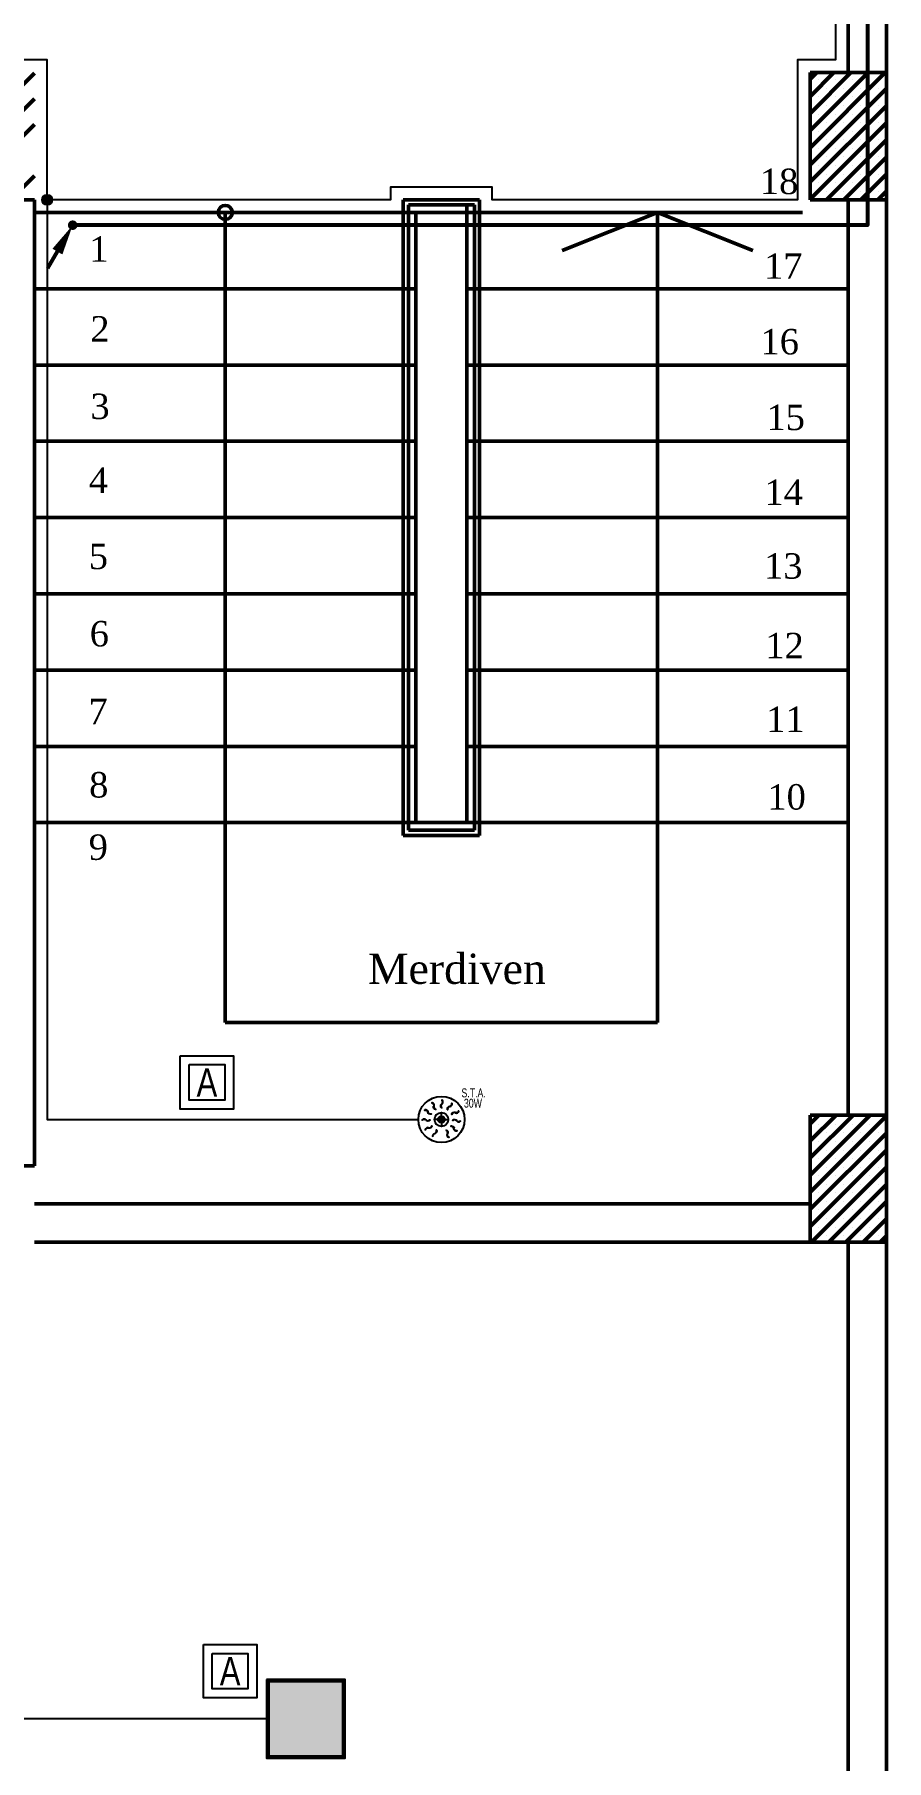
# Model space of a CAD drawing. Header units: millimetres. Extents: x 2046 to 14753, y 2361 to 29276.
# Drawn here: x 7706 to 8041, y 24167 to 24846 of the extents above; entities that cross this region are included whole.
import ezdxf
from ezdxf.enums import TextEntityAlignment as Align

# ---------------------------------------------------------------- set-up
doc = ezdxf.new("R2010")
doc.units = ezdxf.units.MM
for name, color, linetype, lineweight in [('A.O. DUVAR', 7, 'Continuous', 50), ('KOLON HATTI  0.60 mm', 91, 'Continuous', 53), ('MYSEMBOL', 3, 'Continuous', 25)]:
    doc.layers.add(name, color=color, linetype=linetype, lineweight=lineweight)
doc.layers.add('aydınlatma', color=3, linetype='Continuous')
doc.layers.add('MYYAZI', color=3, linetype='Continuous')
doc.styles.add('A.O. MALZEME', font='times.ttf', dxfattribs={"height": 10})
doc.styles.add('MY01', font='ARIALN.TTF', dxfattribs={"height": 10})
doc.styles.add('UNIVCH', font='arial.ttf', dxfattribs={"width": 0.7, "height": 70})

# ---------------------------------------------------------------- blocks, each defined once
blk = doc.blocks.new('SENSÖRLÜ TAVAN ARMATÜR')
at = {"layer": 'aydınlatma'}
h = blk.add_hatch(color=256, dxfattribs=at)
h.set_gradient(color1=(255, 255, 0), color2=(241, 235, 31), tint=1)
h.paths.add_polyline_path([(1.25, 0, 1), (-1.25, 0, 1)])
for points in [[(0.24, 6.05, 0.414214), (0.27, 7.55), (0.17, 7.55, -0.414214), (0.14, 6.05, 0.414214), (0.11, 4.55), (0.01, 4.56, -0.414214), (0.04, 6.06)], [(-6.06, -0.1, 0.414214), (-7.55, -0.15), (-7.55, -0.25, -0.414214), (-6.05, -0.2, 0.414214), (-4.55, -0.15), (-4.55, -0.25, -0.414214), (-6.05, -0.3)], [(-5.24, 3.04, 0.414214), (-6.55, 3.77), (-6.6, 3.68, -0.414214), (-5.29, 2.95, 0.414214), (-3.98, 2.22), (-4.03, 2.13, -0.414214), (-5.34, 2.86)], [(-2.92, 5.31, 0.414214), (-3.66, 6.61), (-3.75, 6.56, -0.414214), (-3.01, 5.26, 0.414214), (-2.26, 3.96), (-2.35, 3.91, -0.414214), (-3.09, 5.21)], [(3.33, 5.06, 0.414214), (4.13, 6.33), (4.05, 6.38, -0.414214), (3.25, 5.11, 0.414214), (2.44, 3.85), (2.36, 3.9, -0.414214), (3.16, 5.17)], [(5.46, 2.61, 0.414214), (6.81, 3.28), (6.76, 3.37, -0.414214), (5.42, 2.7, 0.414214), (4.08, 2.03), (4.03, 2.12, -0.414214), (5.37, 2.79)], [(-5.13, -3.21, 0.414214), (-6.39, -4.03), (-6.34, -4.11, -0.414214), (-5.08, -3.3, 0.414214), (-3.82, -2.48), (-3.77, -2.56, -0.414214), (-5.02, -3.38)], [(-3.3, -6.8, -0.414214), (-2.65, -5.45, 0.414214), (-1.99, -4.1), (-1.9, -4.14, -0.414214), (-2.56, -5.49)], [(2.3, -5.6, 0.414214), (2.89, -6.98), (2.99, -6.94, -0.414214), (2.39, -5.56, 0.414214), (1.8, -4.18), (1.89, -4.15, -0.414214), (2.49, -5.52)], [(4.86, -3.61, 0.414214), (6.08, -4.48), (6.14, -4.4, -0.414214), (4.92, -3.53, 0.414214), (3.7, -2.65), (3.76, -2.57, -0.414214), (4.98, -3.45)], [(6.03, -0.58, 0.414214), (7.52, -0.7), (7.53, -0.6, -0.414214), (6.04, -0.48, 0.414214), (4.54, -0.36), (4.55, -0.26, -0.414214), (6.04, -0.38)]]:
    blk.add_lwpolyline(points, format="xyb", dxfattribs=at)
for points in [[(-1.32, 0), (-2.71, 0)], [(0, 1.32), (0, 2.71)], [(1.32, 0), (2.71, 0)], [(0, -1.32), (0, -2.71)]]:
    blk.add_lwpolyline(points, dxfattribs=at)
for radius in [9.08, 2.71, 1.32, 1.28, 1.25]:
    blk.add_circle((0, 0), radius, dxfattribs=at)
at = {"layer": 'aydınlatma', "style": 'UNIVCH', "width": 0.7}
for s, p in [('S.T.A.', (12.66, 10.47)), ('30W', (12.39, 6.42))]:
    blk.add_text(s, height=3.528, dxfattribs=at).set_placement(p, align=Align.MIDDLE_CENTER)
blk = doc.blocks.new('buat aydınlatma')
at = {"layer": 'aydınlatma'}
h = blk.add_hatch(color=256, dxfattribs=at)
h.set_gradient(color1=(0, 255, 0), color2=(255, 255, 0), tint=1)
edge = h.paths.add_edge_path()
edge.add_arc((0, 0), 2, 0, 360)
blk.add_circle((0, 0), 2, dxfattribs=at)
blk = doc.blocks.new('KİT3050')
at = {"layer": 'MYSEMBOL', "color": 4}
blk.add_lwpolyline([(-10.5, 10.5), (10.5, 10.5), (10.5, -10.5), (-10.5, -10.5), (-10.5, 10.5)], dxfattribs=at)
blk.add_lwpolyline([(-7, 7), (7, 7), (7, -7), (-7, -7)], close=True, dxfattribs=at)
at = {"layer": 'MYYAZI', "color": 1, "style": 'MY01', "width": 0.95}
blk.add_text('A', height=11.2, dxfattribs=at).set_placement((0, 0, -98439.4), align=Align.MIDDLE_CENTER)

msp = doc.modelspace()

# ---------------------------------------------------------------- hatches: boundary and pattern name
at = {"layer": 'aydınlatma'}
h = msp.add_hatch(color=256, dxfattribs=at)
h.set_gradient(color1=(255, 255, 255))
h.paths.add_polyline_path([(7798.319, 24168.858), (7827.319, 24168.858), (7827.319, 24197.858), (7798.319, 24197.858)])

# ---------------------------------------------------------------- linework, layer by layer
at = {"layer": 'A.O. DUVAR'}
for p, q in [((8026.152, 24830.858), (8026.152, 24870.858)), ((8041.152, 24870.858), (8041.152, 24830.858)), ((8011.152, 24830.858), (8041.152, 24830.858)), ((8011.152, 24780.858), (8011.152, 24830.858)), ((8041.152, 24830.858), (8026.152, 24830.858)), ((8041.152, 24830.858), (8041.152, 24780.858)), ((7691.152, 24780.858), (7706.152, 24780.858)), ((7706.152, 24780.858), (7706.152, 24400.858)), ((7851.152, 24780.858), (7881.152, 24780.858)), ((7851.152, 24530.858), (7851.152, 24780.858)), ((7881.152, 24780.858), (7881.152, 24530.858)), ((8041.152, 24780.858), (8011.152, 24780.858)), ((8026.152, 24780.858), (8041.152, 24780.858)), ((8026.152, 24420.858), (8026.152, 24780.858)), ((8041.152, 24780.858), (8041.152, 24420.858)), ((7706.152, 24775.858), (7856.152, 24775.858)), ((7781.152, 24775.858), (7781.152, 24457.295)), ((7853.152, 24778.858), (7879.152, 24778.858)), ((7853.152, 24532.858), (7853.152, 24778.858)), ((7856.152, 24535.858), (7856.152, 24775.858)), ((7856.152, 24775.858), (7876.152, 24775.858)), ((7876.152, 24778.858), (7876.152, 24775.858)), ((7876.152, 24775.858), (7921.152, 24775.858)), ((7876.152, 24535.858), (7876.152, 24775.858)), ((7879.152, 24778.858), (7879.152, 24532.858)), ((7951.152, 24775.858), (7913.652, 24760.858)), ((7921.152, 24775.858), (8008.152, 24775.858)), ((7951.152, 24457.295), (7951.152, 24775.858)), ((7951.152, 24775.858), (7988.652, 24760.858)), ((7706.152, 24745.858), (7856.152, 24745.858)), ((7876.152, 24745.858), (7921.152, 24745.858)), ((7921.152, 24745.858), (8026.152, 24745.858)), ((7706.152, 24715.858), (7856.152, 24715.858)), ((7876.152, 24715.858), (7921.152, 24715.858)), ((7921.152, 24715.858), (8026.152, 24715.858)), ((7706.152, 24685.858), (7856.152, 24685.858)), ((7876.152, 24685.858), (7921.152, 24685.858)), ((7921.152, 24685.858), (8026.152, 24685.858)), ((7706.152, 24655.858), (7856.152, 24655.858)), ((7876.152, 24655.858), (7921.152, 24655.858)), ((7921.152, 24655.858), (8026.152, 24655.858)), ((7706.152, 24625.858), (7856.152, 24625.858)), ((7876.152, 24625.858), (7921.152, 24625.858)), ((7921.152, 24625.858), (8026.152, 24625.858)), ((7706.152, 24595.858), (7856.152, 24595.858)), ((7876.152, 24595.858), (7921.152, 24595.858)), ((7921.152, 24595.858), (8026.152, 24595.858)), ((7706.152, 24565.858), (7856.152, 24565.858)), ((7876.152, 24565.858), (7921.152, 24565.858)), ((7921.152, 24565.858), (8026.152, 24565.858)), ((7706.152, 24535.858), (7856.152, 24535.858)), ((7856.152, 24535.858), (7876.152, 24535.858)), ((7876.152, 24535.858), (8026.152, 24535.858)), ((7881.152, 24530.858), (7851.152, 24530.858)), ((7879.152, 24532.858), (7853.152, 24532.858)), ((7781.152, 24457.295), (7951.152, 24457.295)), ((8011.152, 24420.858), (8041.152, 24420.858)), ((8011.152, 24370.858), (8011.152, 24420.858)), ((8041.152, 24420.858), (8026.152, 24420.858)), ((8041.152, 24420.858), (8041.152, 24370.858)), ((7706.152, 24400.858), (7691.152, 24400.858)), ((7706.152, 24385.858), (8011.152, 24385.858)), ((8011.152, 24385.858), (8011.152, 24370.858)), ((8011.152, 24370.858), (7706.152, 24370.858)), ((8041.152, 24370.858), (8011.152, 24370.858)), ((8026.152, 24370.858), (8041.152, 24370.858)), ((8026.152, 24010.858), (8026.152, 24370.858)), ((8041.152, 24370.858), (8041.152, 24010.858))]:
    msp.add_line(p, q, dxfattribs=at)
at = {"layer": 'A.O. DUVAR', "linetype": 'Continuous', "ltscale": 10}
for p, q in [((7676.152, 24800.669), (7706.152, 24830.669)), ((8011.152, 24828.278), (8013.732, 24830.858)), ((8011.152, 24821.543), (8020.468, 24830.858)), ((8011.152, 24814.808), (8027.203, 24830.858)), ((8011.152, 24808.073), (8033.938, 24830.858)), ((8011.152, 24801.338), (8040.673, 24830.858)), ((8014.271, 24828.029), (8014.271, 24828.029)), ((8021.006, 24828.029), (8021.006, 24828.029)), ((8027.741, 24828.029), (8027.741, 24828.029)), ((8034.477, 24828.029), (8034.477, 24828.029)), ((7676.152, 24790.566), (7706.152, 24820.566)), ((8011.152, 24794.602), (8041.152, 24824.602)), ((8014.271, 24821.294), (8014.271, 24821.294)), ((8017.639, 24824.662), (8017.639, 24824.662)), ((8021.006, 24821.294), (8021.006, 24821.294)), ((8024.374, 24824.662), (8024.374, 24824.662)), ((8027.741, 24821.294), (8027.741, 24821.294)), ((8031.109, 24824.662), (8031.109, 24824.662)), ((8034.477, 24821.294), (8034.477, 24821.294)), ((8037.844, 24824.662), (8037.844, 24824.662)), ((8011.152, 24787.867), (8041.152, 24817.867)), ((8014.271, 24814.559), (8014.271, 24814.559)), ((8017.639, 24817.927), (8017.639, 24817.927)), ((8021.006, 24814.559), (8021.006, 24814.559)), ((8024.374, 24817.927), (8024.374, 24817.927)), ((8027.741, 24814.559), (8027.741, 24814.559)), ((8031.109, 24817.927), (8031.109, 24817.927)), ((8034.477, 24814.559), (8034.477, 24814.559)), ((8037.844, 24817.927), (8037.844, 24817.927)), ((7676.547, 24780.858), (7706.152, 24810.463)), ((8011.152, 24781.132), (8041.152, 24811.132)), ((8014.271, 24807.824), (8014.271, 24807.824)), ((8017.639, 24811.192), (8017.639, 24811.192)), ((8021.006, 24807.824), (8021.006, 24807.824)), ((8024.374, 24811.192), (8024.374, 24811.192)), ((8027.741, 24807.824), (8027.741, 24807.824)), ((8031.109, 24811.192), (8031.109, 24811.192)), ((8034.477, 24807.824), (8034.477, 24807.824)), ((8037.844, 24811.192), (8037.844, 24811.192)), ((8014.271, 24801.089), (8014.271, 24801.089)), ((8017.614, 24780.858), (8041.152, 24804.397)), ((8017.639, 24804.456), (8017.639, 24804.456)), ((8021.006, 24801.089), (8021.006, 24801.089)), ((8024.374, 24804.456), (8024.374, 24804.456)), ((8027.741, 24801.089), (8027.741, 24801.089)), ((8031.109, 24804.456), (8031.109, 24804.456)), ((8034.477, 24801.089), (8034.477, 24801.089)), ((8037.844, 24804.456), (8037.844, 24804.456)), ((8014.271, 24794.354), (8014.271, 24794.354)), ((8017.639, 24797.721), (8017.639, 24797.721)), ((8021.006, 24794.354), (8021.006, 24794.354)), ((8024.349, 24780.858), (8041.152, 24797.662)), ((8024.374, 24797.721), (8024.374, 24797.721)), ((8027.741, 24794.354), (8027.741, 24794.354)), ((8031.109, 24797.721), (8031.109, 24797.721)), ((8034.477, 24794.354), (8034.477, 24794.354)), ((8037.844, 24797.721), (8037.844, 24797.721)), ((7696.753, 24780.858), (7706.152, 24790.258)), ((8014.271, 24787.618), (8014.271, 24787.618)), ((8017.639, 24790.986), (8017.639, 24790.986)), ((8021.006, 24787.618), (8021.006, 24787.618)), ((8024.374, 24790.986), (8024.374, 24790.986)), ((8027.741, 24787.618), (8027.741, 24787.618)), ((8031.084, 24780.858), (8041.152, 24790.926)), ((8031.109, 24790.986), (8031.109, 24790.986)), ((8034.477, 24787.618), (8034.477, 24787.618)), ((8037.844, 24790.986), (8037.844, 24790.986)), ((8014.271, 24780.883), (8014.271, 24780.883)), ((8017.639, 24784.251), (8017.639, 24784.251)), ((8021.006, 24780.883), (8021.006, 24780.883)), ((8024.374, 24784.251), (8024.374, 24784.251)), ((8027.741, 24780.883), (8027.741, 24780.883)), ((8031.109, 24784.251), (8031.109, 24784.251)), ((8034.477, 24780.883), (8034.477, 24780.883)), ((8037.819, 24780.858), (8041.152, 24784.191)), ((8037.844, 24784.251), (8037.844, 24784.251)), ((8011.152, 24417.432), (8014.579, 24420.858)), ((8011.152, 24410.696), (8021.314, 24420.858)), ((8011.152, 24403.961), (8028.049, 24420.858)), ((8011.152, 24397.226), (8034.785, 24420.858)), ((8011.152, 24390.491), (8041.152, 24420.491)), ((8017.639, 24420.55), (8017.639, 24420.55)), ((8024.374, 24420.55), (8024.374, 24420.55)), ((8031.109, 24420.55), (8031.109, 24420.55)), ((8037.844, 24420.55), (8037.844, 24420.55)), ((8011.152, 24383.756), (8041.152, 24413.756)), ((8014.271, 24417.183), (8014.271, 24417.183)), ((8017.639, 24413.815), (8017.639, 24413.815)), ((8021.006, 24417.183), (8021.006, 24417.183)), ((8024.374, 24413.815), (8024.374, 24413.815)), ((8027.741, 24417.183), (8027.741, 24417.183)), ((8031.109, 24413.815), (8031.109, 24413.815)), ((8034.477, 24417.183), (8034.477, 24417.183)), ((8037.844, 24413.815), (8037.844, 24413.815)), ((8011.152, 24377.02), (8041.152, 24407.02)), ((8014.271, 24410.448), (8014.271, 24410.448)), ((8017.639, 24407.08), (8017.639, 24407.08)), ((8021.006, 24410.448), (8021.006, 24410.448)), ((8024.374, 24407.08), (8024.374, 24407.08)), ((8027.741, 24410.448), (8027.741, 24410.448)), ((8031.109, 24407.08), (8031.109, 24407.08)), ((8034.477, 24410.448), (8034.477, 24410.448)), ((8037.844, 24407.08), (8037.844, 24407.08)), ((8011.725, 24370.858), (8041.152, 24400.285)), ((8014.271, 24403.712), (8014.271, 24403.712)), ((8017.639, 24400.345), (8017.639, 24400.345)), ((8021.006, 24403.712), (8021.006, 24403.712)), ((8024.374, 24400.345), (8024.374, 24400.345)), ((8027.741, 24403.712), (8027.741, 24403.712)), ((8031.109, 24400.345), (8031.109, 24400.345)), ((8034.477, 24403.712), (8034.477, 24403.712)), ((8037.844, 24400.345), (8037.844, 24400.345)), ((8014.271, 24396.977), (8014.271, 24396.977)), ((8017.639, 24393.61), (8017.639, 24393.61)), ((8018.461, 24370.858), (8041.152, 24393.55)), ((8021.006, 24396.977), (8021.006, 24396.977)), ((8024.374, 24393.61), (8024.374, 24393.61)), ((8027.741, 24396.977), (8027.741, 24396.977)), ((8031.109, 24393.61), (8031.109, 24393.61)), ((8034.477, 24396.977), (8034.477, 24396.977)), ((8037.844, 24393.61), (8037.844, 24393.61)), ((8014.271, 24390.242), (8014.271, 24390.242)), ((8017.639, 24386.874), (8017.639, 24386.874)), ((8021.006, 24390.242), (8021.006, 24390.242)), ((8024.374, 24386.874), (8024.374, 24386.874)), ((8025.196, 24370.858), (8041.152, 24386.815)), ((8027.741, 24390.242), (8027.741, 24390.242)), ((8031.109, 24386.874), (8031.109, 24386.874)), ((8034.477, 24390.242), (8034.477, 24390.242)), ((8037.844, 24386.874), (8037.844, 24386.874)), ((8014.271, 24383.507), (8014.271, 24383.507)), ((8017.639, 24380.139), (8017.639, 24380.139)), ((8021.006, 24383.507), (8021.006, 24383.507)), ((8024.374, 24380.139), (8024.374, 24380.139)), ((8027.741, 24383.507), (8027.741, 24383.507)), ((8031.109, 24380.139), (8031.109, 24380.139)), ((8031.931, 24370.858), (8041.152, 24380.08)), ((8034.477, 24383.507), (8034.477, 24383.507)), ((8037.844, 24380.139), (8037.844, 24380.139)), ((8014.271, 24376.772), (8014.271, 24376.772)), ((8017.639, 24373.404), (8017.639, 24373.404)), ((8021.006, 24376.772), (8021.006, 24376.772)), ((8024.374, 24373.404), (8024.374, 24373.404)), ((8027.741, 24376.772), (8027.741, 24376.772)), ((8031.109, 24373.404), (8031.109, 24373.404)), ((8034.477, 24376.772), (8034.477, 24376.772)), ((8037.844, 24373.404), (8037.844, 24373.404)), ((8038.666, 24370.858), (8041.152, 24373.344))]:
    msp.add_line(p, q, dxfattribs=at)
at = {"layer": 'A.O. DUVAR'}
msp.add_circle((7781.152, 24775.858), 2.781, dxfattribs=at)
at = {"layer": 'aydınlatma'}
for points in [[(7741.144, 25280.858), (7741.144, 25280.858), (7766.144, 25280.858), (7766.144, 25230.858), (7746.144, 25230.858), (7746.144, 25110.858), (7851.144, 25110.858), (7851.144, 25115.858), (8021.144, 25115.858), (8021.144, 24835.858), (8006.144, 24835.858), (8006.144, 24780.858), (7886.144, 24780.858), (7886.144, 24785.858), (7846.144, 24785.858), (7846.144, 24780.858), (7711.144, 24780.858), (7711.144, 24835.858), (7671.144, 24835.858), (7671.144, 24800.858), (7396.144, 24800.858), (7396.144, 24000.858), (7261.144, 24000.858)], [(7711.144, 24780.858), (7711.144, 24419.085), (7857.067, 24419.085)], [(7797.819, 24198.358), (7797.819, 24168.358), (7827.819, 24168.358), (7827.819, 24198.358), (7797.819, 24198.358)], [(7797.319, 24183.358), (7634.986, 24183.358)]]:
    msp.add_lwpolyline(points, dxfattribs=at)
for points in [[(7797.319, 24198.858), (7797.319, 24167.858), (7828.319, 24167.858), (7828.319, 24198.858)], [(7798.319, 24197.858), (7798.319, 24168.858), (7827.319, 24168.858), (7827.319, 24197.858)]]:
    msp.add_lwpolyline(points, close=True, dxfattribs=at)
at = {"layer": 'KOLON HATTI  0.60 mm'}
msp.add_line((7711.406, 24753.978), (7715.155, 24760.47), dxfattribs=at)
msp.add_lwpolyline([(7721.152, 25285.858), (7713.652, 25285.858), (7713.652, 25135.858), (7713.652, 25128.358), (8026.152, 25128.358), (8033.652, 25128.358), (8033.652, 24780.858), (8033.652, 24770.858), (7721.152, 24770.858)], dxfattribs=at)
msp.add_lwpolyline([(7715.155, 24760.47, 4.498, 0, 0), (7721.152, 24770.858, 0, 0, 0)], format="xyseb", dxfattribs=at)
at = {"layer": 'KOLON HATTI  0.60 mm', "const_width": 1.874}
msp.add_lwpolyline([(7720.215, 24770.858, 1), (7722.089, 24770.858, 1)], format="xyb", close=True, dxfattribs=at)

# ---------------------------------------------------------------- block references
msp.add_blockref('SENSÖRLÜ TAVAN ARMATÜR', (7866.152, 24419.085))
at = {"layer": 'aydınlatma', "rotation": 180}
msp.add_blockref('buat aydınlatma', (7711.144, 24780.858), dxfattribs=at)
at = {"layer": 'MYSEMBOL'}
for p in [(7773.937, 24433.671), (7783.067, 24202.098)]:
    msp.add_blockref('KİT3050', p, dxfattribs=at)

# ---------------------------------------------------------------- texts
at = {"layer": 'A.O. DUVAR', "style": 'A.O. MALZEME'}
for s, height, p in [('18', 10, (7991.388, 24783.087)), ('1', 10, (7727.721, 24756.483)), ('17', 10, (7993.024, 24749.761)), ('2', 10, (7728.099, 24725.083)), ('16', 10, (7991.64, 24720.044)), ('3', 10, (7728.145, 24694.617)), ('15', 10, (7993.989, 24690.276)), ('4', 10, (7727.48, 24665.518)), ('14', 10, (7993.191, 24660.797)), ('5', 10, (7727.482, 24635.591)), ('13', 10, (7993.025, 24631.832)), ('6', 10, (7727.851, 24605.182)), ('12', 10, (7993.528, 24600.524)), ('7', 10, (7727.366, 24574.584)), ('11', 10, (7993.863, 24571.508)), ('8', 10, (7727.636, 24545.735)), ('10', 10, (7994.334, 24540.984)), ('9', 10, (7727.447, 24521.229)), ('Merdiven', 11.9174, (7837.22, 24472.437))]:
    msp.add_text(s, height=height, dxfattribs=at).set_placement(p)

doc.saveas('drawing.dxf')
